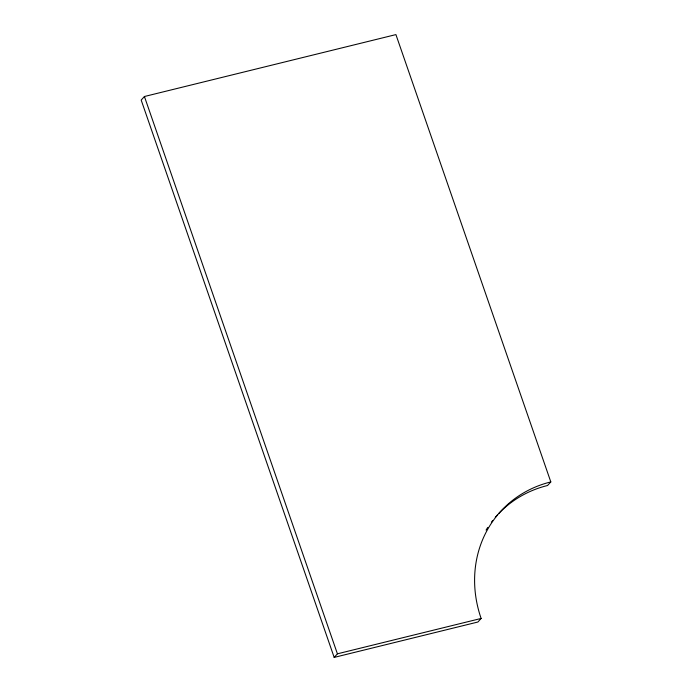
<?xml version="1.0" encoding="UTF-8"?>
<svg xmlns="http://www.w3.org/2000/svg" width="692" height="692" viewBox="0 0 692 692"><rect width="100%" height="100%" fill="white"/><g stroke="black" fill="none" stroke-linecap="round" stroke-linejoin="round"><path stroke-width="1.04" d="M144.42 96.508L141.185 100.081L334.175 657.4L477.887 622.022L481.122 618.449A119.465 107.701 42.2 0 1 550.815 481.917L395.919 34.6L144.42 96.508L337.411 653.819L334.175 657.4M550.815 481.917L547.58 485.499A119.465 107.701 42.2 0 0 498.785 513.499M337.411 653.819L481.122 618.449M486.087 530.089A119.465 107.701 42.2 0 1 487.765 527.425M491.381 522.252A119.465 107.701 42.2 0 1 492.661 520.592M495.308 517.348A119.465 107.701 42.2 0 1 497.375 515.012"/></g></svg>
